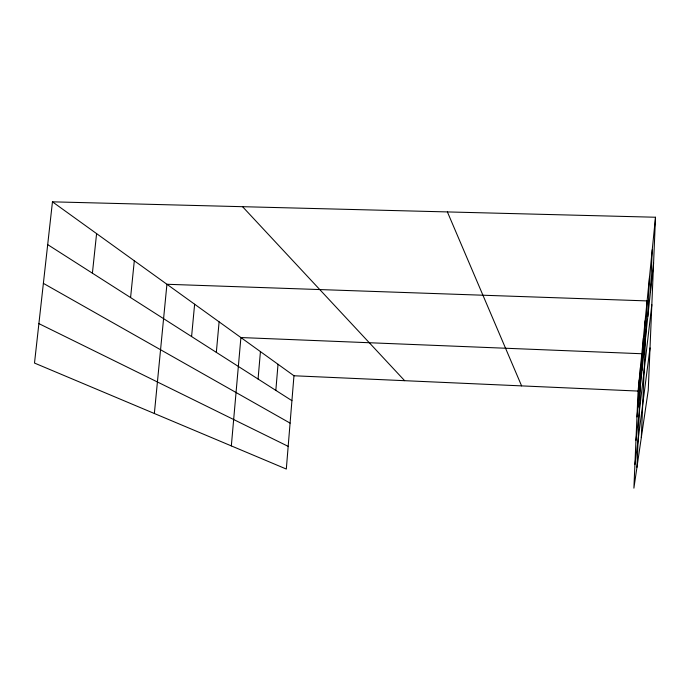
<?xml version="1.0" encoding="UTF-8"?>
<svg xmlns="http://www.w3.org/2000/svg" width="690" height="690" viewBox="0 0 690 690"><rect width="100%" height="100%" fill="white"/><g stroke="black" fill="none" stroke-linecap="round" stroke-linejoin="round"><path stroke-width="1.03" d="M655.5 217.238L638.077 391.066L633.894 488.166L648.246 390.264L655.5 217.238L52.457 201.834L34.5 363.061L286.315 469.045L293.966 375.765L52.457 201.834M638.026 407.126L639.19 379.905M639.207 396.189L640.432 367.529M636.956 467.294L641.812 353.746L240.905 337.548L231.331 445.895M641.993 370.332L643.365 338.272M643.667 354.876L645.116 320.798M641.303 437.607L647.116 300.909L166.928 284.271L154.353 413.5M647.824 316.365L649.48 277.302M650.463 291.974L652.24 249.771M275.836 390.385L278.027 364.286M258.069 379.034L260.432 351.607M216.332 352.366L219.109 321.851M191.587 336.556L194.623 304.221M130.583 297.58L134.309 260.777M92.4 273.188L96.591 233.608M636.956 416.976L653.577 263.114M635.956 440.349L651.834 304.67M634.912 464.551L650.023 347.898M293.966 375.765L638.077 391.066M38.89 323.619L288.179 446.361M43.375 283.357L290.085 423.117M47.696 244.622L291.922 400.666M242.561 206.69L404.642 380.682M447.387 211.916L521.606 385.882"/></g></svg>
